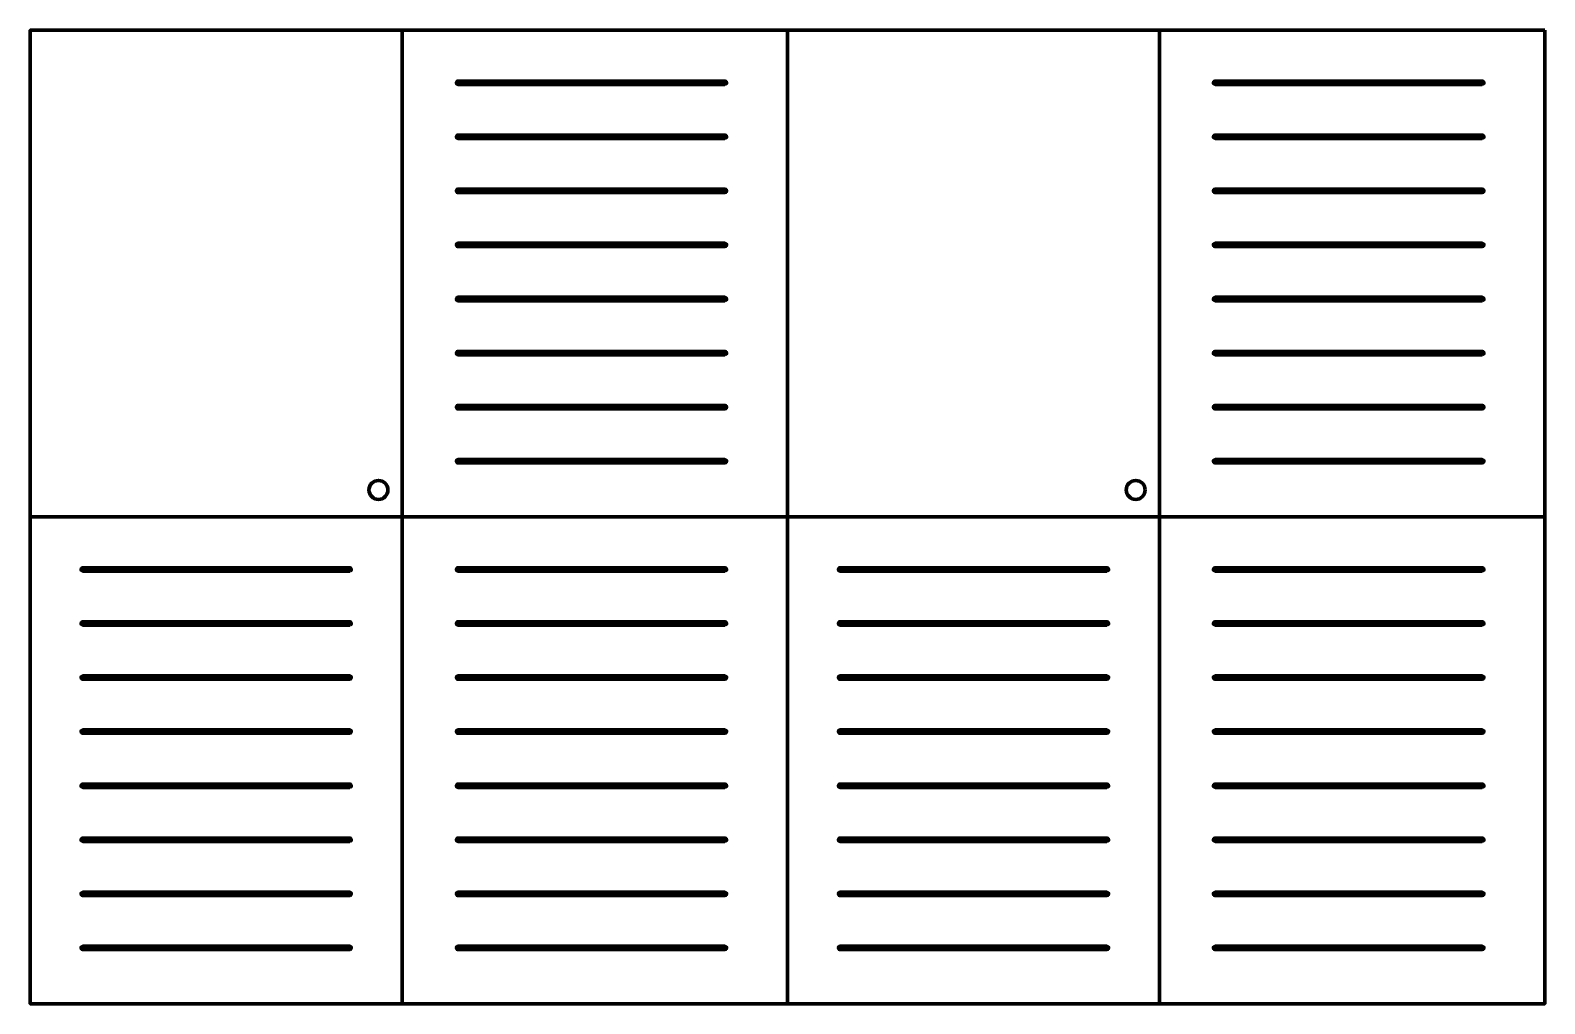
# Model space of a CAD drawing. Header units: inches. Extents: x -7 to 21, y -25 to -7.
import ezdxf

# ---------------------------------------------------------------- set-up
doc = ezdxf.new("R2010")
doc.units = ezdxf.units.IN
doc.header["$MEASUREMENT"] = 0
doc.layers.add('Layer 1', color=7, linetype='Continuous')

# ---------------------------------------------------------------- blocks, each defined once
blk = doc.blocks.new('block 2')
at = {"layer": 'Layer 1', "color": 42, "lineweight": 106, "true_color": 0xd39805}
for points in [[(5.844, -8), (5.844, -8), (0.906, -8), (0.906, -8), (0.889, -8), (0.875, -7.986), (0.875, -7.969), (0.875, -7.969), (0.875, -7.969), (0.875, -7.969), (0.875, -7.952), (0.889, -7.938), (0.906, -7.938), (0.906, -7.938), (5.844, -7.938), (5.844, -7.938), (5.861, -7.938), (5.875, -7.952), (5.875, -7.969), (5.875, -7.969), (5.875, -7.969), (5.875, -7.969), (5.875, -7.986), (5.861, -8), (5.844, -8)], [(5.844, -9), (5.844, -9), (0.906, -9), (0.906, -9), (0.889, -9), (0.875, -8.986), (0.875, -8.969), (0.875, -8.969), (0.875, -8.969), (0.875, -8.969), (0.875, -8.952), (0.889, -8.938), (0.906, -8.938), (0.906, -8.938), (5.844, -8.938), (5.844, -8.938), (5.861, -8.938), (5.875, -8.952), (5.875, -8.969), (5.875, -8.969), (5.875, -8.969), (5.875, -8.969), (5.875, -8.986), (5.861, -9), (5.844, -9)], [(5.844, -10), (5.844, -10), (0.906, -10), (0.906, -10), (0.889, -10), (0.875, -9.986), (0.875, -9.969), (0.875, -9.969), (0.875, -9.969), (0.875, -9.969), (0.875, -9.952), (0.889, -9.938), (0.906, -9.938), (0.906, -9.938), (5.844, -9.938), (5.844, -9.938), (5.861, -9.938), (5.875, -9.952), (5.875, -9.969), (5.875, -9.969), (5.875, -9.969), (5.875, -9.969), (5.875, -9.986), (5.861, -10), (5.844, -10)], [(5.844, -11), (5.844, -11), (0.906, -11), (0.906, -11), (0.889, -11), (0.875, -10.986), (0.875, -10.969), (0.875, -10.969), (0.875, -10.969), (0.875, -10.969), (0.875, -10.952), (0.889, -10.938), (0.906, -10.938), (0.906, -10.938), (5.844, -10.938), (5.844, -10.938), (5.861, -10.938), (5.875, -10.952), (5.875, -10.969), (5.875, -10.969), (5.875, -10.969), (5.875, -10.969), (5.875, -10.986), (5.861, -11), (5.844, -11)], [(5.844, -12), (5.844, -12), (0.906, -12), (0.906, -12), (0.889, -12), (0.875, -11.986), (0.875, -11.969), (0.875, -11.969), (0.875, -11.969), (0.875, -11.969), (0.875, -11.952), (0.889, -11.938), (0.906, -11.938), (0.906, -11.938), (5.844, -11.938), (5.844, -11.938), (5.861, -11.938), (5.875, -11.952), (5.875, -11.969), (5.875, -11.969), (5.875, -11.969), (5.875, -11.969), (5.875, -11.986), (5.861, -12), (5.844, -12)], [(5.844, -13), (5.844, -13), (0.906, -13), (0.906, -13), (0.889, -13), (0.875, -12.986), (0.875, -12.969), (0.875, -12.969), (0.875, -12.969), (0.875, -12.969), (0.875, -12.952), (0.889, -12.938), (0.906, -12.938), (0.906, -12.938), (5.844, -12.938), (5.844, -12.938), (5.861, -12.938), (5.875, -12.952), (5.875, -12.969), (5.875, -12.969), (5.875, -12.969), (5.875, -12.969), (5.875, -12.986), (5.861, -13), (5.844, -13)], [(5.844, -14), (5.844, -14), (0.906, -14), (0.906, -14), (0.889, -14), (0.875, -13.986), (0.875, -13.969), (0.875, -13.969), (0.875, -13.969), (0.875, -13.969), (0.875, -13.952), (0.889, -13.938), (0.906, -13.938), (0.906, -13.938), (5.844, -13.938), (5.844, -13.938), (5.861, -13.938), (5.875, -13.952), (5.875, -13.969), (5.875, -13.969), (5.875, -13.969), (5.875, -13.969), (5.875, -13.986), (5.861, -14), (5.844, -14)], [(5.844, -15), (5.844, -15), (0.906, -15), (0.906, -15), (0.889, -15), (0.875, -14.986), (0.875, -14.969), (0.875, -14.969), (0.875, -14.969), (0.875, -14.969), (0.875, -14.952), (0.889, -14.938), (0.906, -14.938), (0.906, -14.938), (5.844, -14.938), (5.844, -14.938), (5.861, -14.938), (5.875, -14.952), (5.875, -14.969), (5.875, -14.969), (5.875, -14.969), (5.875, -14.969), (5.875, -14.986), (5.861, -15), (5.844, -15)]]:
    blk.add_open_spline(points, degree=3, knots=[0, 0, 0, 0, 1, 1, 1, 2, 2, 2, 3, 3, 3, 4, 4, 4, 5, 5, 5, 6, 6, 6, 7, 7, 7, 8, 8, 8, 8], dxfattribs=at)
blk = doc.blocks.new('block 3')
at = {"layer": 'Layer 1', "color": 42, "lineweight": 106, "true_color": 0xd39805}
blk.add_open_spline([(-0.388, -15.5), (-0.388, -15.597), (-0.466, -15.675), (-0.563, -15.675), (-0.659, -15.675), (-0.738, -15.597), (-0.738, -15.5), (-0.738, -15.403), (-0.659, -15.325), (-0.563, -15.325), (-0.466, -15.325), (-0.388, -15.403), (-0.388, -15.5)], degree=3, knots=[0, 0, 0, 0, 1, 1, 1, 2, 2, 2, 3, 3, 3, 4, 4, 4, 4], dxfattribs=at)
blk = doc.blocks.new('block 4')
at = {"layer": 'Layer 1', "color": 42, "lineweight": 106, "true_color": 0xd39805}
for points in [[(5.844, -17), (5.844, -17), (0.906, -17), (0.906, -17), (0.889, -17), (0.875, -16.986), (0.875, -16.969), (0.875, -16.969), (0.875, -16.969), (0.875, -16.969), (0.875, -16.952), (0.889, -16.938), (0.906, -16.938), (0.906, -16.938), (5.844, -16.938), (5.844, -16.938), (5.861, -16.938), (5.875, -16.952), (5.875, -16.969), (5.875, -16.969), (5.875, -16.969), (5.875, -16.969), (5.875, -16.986), (5.861, -17), (5.844, -17)], [(5.844, -18), (5.844, -18), (0.906, -18), (0.906, -18), (0.889, -18), (0.875, -17.986), (0.875, -17.969), (0.875, -17.969), (0.875, -17.969), (0.875, -17.969), (0.875, -17.952), (0.889, -17.938), (0.906, -17.938), (0.906, -17.938), (5.844, -17.938), (5.844, -17.938), (5.861, -17.938), (5.875, -17.952), (5.875, -17.969), (5.875, -17.969), (5.875, -17.969), (5.875, -17.969), (5.875, -17.986), (5.861, -18), (5.844, -18)], [(5.844, -19), (5.844, -19), (0.906, -19), (0.906, -19), (0.889, -19), (0.875, -18.986), (0.875, -18.969), (0.875, -18.969), (0.875, -18.969), (0.875, -18.969), (0.875, -18.952), (0.889, -18.938), (0.906, -18.938), (0.906, -18.938), (5.844, -18.938), (5.844, -18.938), (5.861, -18.938), (5.875, -18.952), (5.875, -18.969), (5.875, -18.969), (5.875, -18.969), (5.875, -18.969), (5.875, -18.986), (5.861, -19), (5.844, -19)], [(5.844, -20), (5.844, -20), (0.906, -20), (0.906, -20), (0.889, -20), (0.875, -19.986), (0.875, -19.969), (0.875, -19.969), (0.875, -19.969), (0.875, -19.969), (0.875, -19.952), (0.889, -19.938), (0.906, -19.938), (0.906, -19.938), (5.844, -19.938), (5.844, -19.938), (5.861, -19.938), (5.875, -19.952), (5.875, -19.969), (5.875, -19.969), (5.875, -19.969), (5.875, -19.969), (5.875, -19.986), (5.861, -20), (5.844, -20)], [(5.844, -21), (5.844, -21), (0.906, -21), (0.906, -21), (0.889, -21), (0.875, -20.986), (0.875, -20.969), (0.875, -20.969), (0.875, -20.969), (0.875, -20.969), (0.875, -20.952), (0.889, -20.938), (0.906, -20.938), (0.906, -20.938), (5.844, -20.938), (5.844, -20.938), (5.861, -20.938), (5.875, -20.952), (5.875, -20.969), (5.875, -20.969), (5.875, -20.969), (5.875, -20.969), (5.875, -20.986), (5.861, -21), (5.844, -21)], [(5.844, -22), (5.844, -22), (0.906, -22), (0.906, -22), (0.889, -22), (0.875, -21.986), (0.875, -21.969), (0.875, -21.969), (0.875, -21.969), (0.875, -21.969), (0.875, -21.952), (0.889, -21.938), (0.906, -21.938), (0.906, -21.938), (5.844, -21.938), (5.844, -21.938), (5.861, -21.938), (5.875, -21.952), (5.875, -21.969), (5.875, -21.969), (5.875, -21.969), (5.875, -21.969), (5.875, -21.986), (5.861, -22), (5.844, -22)], [(5.844, -23), (5.844, -23), (0.906, -23), (0.906, -23), (0.889, -23), (0.875, -22.986), (0.875, -22.969), (0.875, -22.969), (0.875, -22.969), (0.875, -22.969), (0.875, -22.952), (0.889, -22.938), (0.906, -22.938), (0.906, -22.938), (5.844, -22.938), (5.844, -22.938), (5.861, -22.938), (5.875, -22.952), (5.875, -22.969), (5.875, -22.969), (5.875, -22.969), (5.875, -22.969), (5.875, -22.986), (5.861, -23), (5.844, -23)], [(5.844, -24), (5.844, -24), (0.906, -24), (0.906, -24), (0.889, -24), (0.875, -23.986), (0.875, -23.969), (0.875, -23.969), (0.875, -23.969), (0.875, -23.969), (0.875, -23.952), (0.889, -23.938), (0.906, -23.938), (0.906, -23.938), (5.844, -23.938), (5.844, -23.938), (5.861, -23.938), (5.875, -23.952), (5.875, -23.969), (5.875, -23.969), (5.875, -23.969), (5.875, -23.969), (5.875, -23.986), (5.861, -24), (5.844, -24)]]:
    blk.add_open_spline(points, degree=3, knots=[0, 0, 0, 0, 1, 1, 1, 2, 2, 2, 3, 3, 3, 4, 4, 4, 5, 5, 5, 6, 6, 6, 7, 7, 7, 8, 8, 8, 8], dxfattribs=at)
blk = doc.blocks.new('block 5')
at = {"layer": 'Layer 1', "color": 42, "lineweight": 106, "true_color": 0xd39805}
for points in [[(-1.094, -17), (-1.094, -17), (-6.031, -17), (-6.031, -17), (-6.048, -17), (-6.062, -16.986), (-6.062, -16.969), (-6.062, -16.969), (-6.062, -16.969), (-6.062, -16.969), (-6.062, -16.952), (-6.048, -16.938), (-6.031, -16.938), (-6.031, -16.938), (-1.094, -16.938), (-1.094, -16.938), (-1.077, -16.938), (-1.062, -16.952), (-1.062, -16.969), (-1.062, -16.969), (-1.062, -16.969), (-1.062, -16.969), (-1.062, -16.986), (-1.077, -17), (-1.094, -17)], [(-1.094, -18), (-1.094, -18), (-6.031, -18), (-6.031, -18), (-6.048, -18), (-6.062, -17.986), (-6.062, -17.969), (-6.062, -17.969), (-6.062, -17.969), (-6.062, -17.969), (-6.062, -17.952), (-6.048, -17.938), (-6.031, -17.938), (-6.031, -17.938), (-1.094, -17.938), (-1.094, -17.938), (-1.077, -17.938), (-1.062, -17.952), (-1.062, -17.969), (-1.062, -17.969), (-1.062, -17.969), (-1.062, -17.969), (-1.062, -17.986), (-1.077, -18), (-1.094, -18)], [(-1.094, -19), (-1.094, -19), (-6.031, -19), (-6.031, -19), (-6.048, -19), (-6.062, -18.986), (-6.062, -18.969), (-6.062, -18.969), (-6.062, -18.969), (-6.062, -18.969), (-6.062, -18.952), (-6.048, -18.938), (-6.031, -18.938), (-6.031, -18.938), (-1.094, -18.938), (-1.094, -18.938), (-1.077, -18.938), (-1.062, -18.952), (-1.062, -18.969), (-1.062, -18.969), (-1.062, -18.969), (-1.062, -18.969), (-1.062, -18.986), (-1.077, -19), (-1.094, -19)], [(-1.094, -20), (-1.094, -20), (-6.031, -20), (-6.031, -20), (-6.048, -20), (-6.062, -19.986), (-6.062, -19.969), (-6.062, -19.969), (-6.062, -19.969), (-6.062, -19.969), (-6.062, -19.952), (-6.048, -19.938), (-6.031, -19.938), (-6.031, -19.938), (-1.094, -19.938), (-1.094, -19.938), (-1.077, -19.938), (-1.062, -19.952), (-1.062, -19.969), (-1.062, -19.969), (-1.062, -19.969), (-1.062, -19.969), (-1.062, -19.986), (-1.077, -20), (-1.094, -20)], [(-1.094, -21), (-1.094, -21), (-6.031, -21), (-6.031, -21), (-6.048, -21), (-6.062, -20.986), (-6.062, -20.969), (-6.062, -20.969), (-6.062, -20.969), (-6.062, -20.969), (-6.062, -20.952), (-6.048, -20.938), (-6.031, -20.938), (-6.031, -20.938), (-1.094, -20.938), (-1.094, -20.938), (-1.077, -20.938), (-1.062, -20.952), (-1.062, -20.969), (-1.062, -20.969), (-1.062, -20.969), (-1.062, -20.969), (-1.062, -20.986), (-1.077, -21), (-1.094, -21)], [(-1.094, -22), (-1.094, -22), (-6.031, -22), (-6.031, -22), (-6.048, -22), (-6.062, -21.986), (-6.062, -21.969), (-6.062, -21.969), (-6.062, -21.969), (-6.062, -21.969), (-6.062, -21.952), (-6.048, -21.938), (-6.031, -21.938), (-6.031, -21.938), (-1.094, -21.938), (-1.094, -21.938), (-1.077, -21.938), (-1.062, -21.952), (-1.062, -21.969), (-1.062, -21.969), (-1.062, -21.969), (-1.062, -21.969), (-1.062, -21.986), (-1.077, -22), (-1.094, -22)], [(-1.094, -23), (-1.094, -23), (-6.031, -23), (-6.031, -23), (-6.048, -23), (-6.062, -22.986), (-6.062, -22.969), (-6.062, -22.969), (-6.062, -22.969), (-6.062, -22.969), (-6.062, -22.952), (-6.048, -22.938), (-6.031, -22.938), (-6.031, -22.938), (-1.094, -22.938), (-1.094, -22.938), (-1.077, -22.938), (-1.062, -22.952), (-1.062, -22.969), (-1.062, -22.969), (-1.062, -22.969), (-1.062, -22.969), (-1.062, -22.986), (-1.077, -23), (-1.094, -23)], [(-1.094, -24), (-1.094, -24), (-6.031, -24), (-6.031, -24), (-6.048, -24), (-6.062, -23.986), (-6.062, -23.969), (-6.062, -23.969), (-6.062, -23.969), (-6.062, -23.969), (-6.062, -23.952), (-6.048, -23.938), (-6.031, -23.938), (-6.031, -23.938), (-1.094, -23.938), (-1.094, -23.938), (-1.077, -23.938), (-1.062, -23.952), (-1.062, -23.969), (-1.062, -23.969), (-1.062, -23.969), (-1.062, -23.969), (-1.062, -23.986), (-1.077, -24), (-1.094, -24)]]:
    blk.add_open_spline(points, degree=3, knots=[0, 0, 0, 0, 1, 1, 1, 2, 2, 2, 3, 3, 3, 4, 4, 4, 5, 5, 5, 6, 6, 6, 7, 7, 7, 8, 8, 8, 8], dxfattribs=at)
blk = doc.blocks.new('block 6')
at = {"layer": 'Layer 1', "color": 42, "lineweight": 106, "true_color": 0xd39805}
for points in [[(19.844, -8), (19.844, -8), (14.906, -8), (14.906, -8), (14.889, -8), (14.875, -7.986), (14.875, -7.969), (14.875, -7.969), (14.875, -7.969), (14.875, -7.969), (14.875, -7.952), (14.889, -7.938), (14.906, -7.938), (14.906, -7.938), (19.844, -7.938), (19.844, -7.938), (19.861, -7.938), (19.875, -7.952), (19.875, -7.969), (19.875, -7.969), (19.875, -7.969), (19.875, -7.969), (19.875, -7.986), (19.861, -8), (19.844, -8)], [(19.844, -9), (19.844, -9), (14.906, -9), (14.906, -9), (14.889, -9), (14.875, -8.986), (14.875, -8.969), (14.875, -8.969), (14.875, -8.969), (14.875, -8.969), (14.875, -8.952), (14.889, -8.938), (14.906, -8.938), (14.906, -8.938), (19.844, -8.938), (19.844, -8.938), (19.861, -8.938), (19.875, -8.952), (19.875, -8.969), (19.875, -8.969), (19.875, -8.969), (19.875, -8.969), (19.875, -8.986), (19.861, -9), (19.844, -9)], [(19.844, -10), (19.844, -10), (14.906, -10), (14.906, -10), (14.889, -10), (14.875, -9.986), (14.875, -9.969), (14.875, -9.969), (14.875, -9.969), (14.875, -9.969), (14.875, -9.952), (14.889, -9.938), (14.906, -9.938), (14.906, -9.938), (19.844, -9.938), (19.844, -9.938), (19.861, -9.938), (19.875, -9.952), (19.875, -9.969), (19.875, -9.969), (19.875, -9.969), (19.875, -9.969), (19.875, -9.986), (19.861, -10), (19.844, -10)], [(19.844, -11), (19.844, -11), (14.906, -11), (14.906, -11), (14.889, -11), (14.875, -10.986), (14.875, -10.969), (14.875, -10.969), (14.875, -10.969), (14.875, -10.969), (14.875, -10.952), (14.889, -10.938), (14.906, -10.938), (14.906, -10.938), (19.844, -10.938), (19.844, -10.938), (19.861, -10.938), (19.875, -10.952), (19.875, -10.969), (19.875, -10.969), (19.875, -10.969), (19.875, -10.969), (19.875, -10.986), (19.861, -11), (19.844, -11)], [(19.844, -12), (19.844, -12), (14.906, -12), (14.906, -12), (14.889, -12), (14.875, -11.986), (14.875, -11.969), (14.875, -11.969), (14.875, -11.969), (14.875, -11.969), (14.875, -11.952), (14.889, -11.938), (14.906, -11.938), (14.906, -11.938), (19.844, -11.938), (19.844, -11.938), (19.861, -11.938), (19.875, -11.952), (19.875, -11.969), (19.875, -11.969), (19.875, -11.969), (19.875, -11.969), (19.875, -11.986), (19.861, -12), (19.844, -12)], [(19.844, -13), (19.844, -13), (14.906, -13), (14.906, -13), (14.889, -13), (14.875, -12.986), (14.875, -12.969), (14.875, -12.969), (14.875, -12.969), (14.875, -12.969), (14.875, -12.952), (14.889, -12.938), (14.906, -12.938), (14.906, -12.938), (19.844, -12.938), (19.844, -12.938), (19.861, -12.938), (19.875, -12.952), (19.875, -12.969), (19.875, -12.969), (19.875, -12.969), (19.875, -12.969), (19.875, -12.986), (19.861, -13), (19.844, -13)], [(19.844, -14), (19.844, -14), (14.906, -14), (14.906, -14), (14.889, -14), (14.875, -13.986), (14.875, -13.969), (14.875, -13.969), (14.875, -13.969), (14.875, -13.969), (14.875, -13.952), (14.889, -13.938), (14.906, -13.938), (14.906, -13.938), (19.844, -13.938), (19.844, -13.938), (19.861, -13.938), (19.875, -13.952), (19.875, -13.969), (19.875, -13.969), (19.875, -13.969), (19.875, -13.969), (19.875, -13.986), (19.861, -14), (19.844, -14)], [(19.844, -15), (19.844, -15), (14.906, -15), (14.906, -15), (14.889, -15), (14.875, -14.986), (14.875, -14.969), (14.875, -14.969), (14.875, -14.969), (14.875, -14.969), (14.875, -14.952), (14.889, -14.938), (14.906, -14.938), (14.906, -14.938), (19.844, -14.938), (19.844, -14.938), (19.861, -14.938), (19.875, -14.952), (19.875, -14.969), (19.875, -14.969), (19.875, -14.969), (19.875, -14.969), (19.875, -14.986), (19.861, -15), (19.844, -15)]]:
    blk.add_open_spline(points, degree=3, knots=[0, 0, 0, 0, 1, 1, 1, 2, 2, 2, 3, 3, 3, 4, 4, 4, 5, 5, 5, 6, 6, 6, 7, 7, 7, 8, 8, 8, 8], dxfattribs=at)
blk = doc.blocks.new('block 7')
at = {"layer": 'Layer 1', "color": 42, "lineweight": 106, "true_color": 0xd39805}
blk.add_open_spline([(13.613, -15.5), (13.613, -15.597), (13.534, -15.675), (13.438, -15.675), (13.341, -15.675), (13.263, -15.597), (13.263, -15.5), (13.263, -15.403), (13.341, -15.325), (13.438, -15.325), (13.534, -15.325), (13.613, -15.403), (13.613, -15.5)], degree=3, knots=[0, 0, 0, 0, 1, 1, 1, 2, 2, 2, 3, 3, 3, 4, 4, 4, 4], dxfattribs=at)
blk = doc.blocks.new('block 8')
at = {"layer": 'Layer 1', "color": 42, "lineweight": 106, "true_color": 0xd39805}
for points in [[(19.844, -17), (19.844, -17), (14.906, -17), (14.906, -17), (14.889, -17), (14.875, -16.986), (14.875, -16.969), (14.875, -16.969), (14.875, -16.969), (14.875, -16.969), (14.875, -16.952), (14.889, -16.938), (14.906, -16.938), (14.906, -16.938), (19.844, -16.938), (19.844, -16.938), (19.861, -16.938), (19.875, -16.952), (19.875, -16.969), (19.875, -16.969), (19.875, -16.969), (19.875, -16.969), (19.875, -16.986), (19.861, -17), (19.844, -17)], [(19.844, -18), (19.844, -18), (14.906, -18), (14.906, -18), (14.889, -18), (14.875, -17.986), (14.875, -17.969), (14.875, -17.969), (14.875, -17.969), (14.875, -17.969), (14.875, -17.952), (14.889, -17.938), (14.906, -17.938), (14.906, -17.938), (19.844, -17.938), (19.844, -17.938), (19.861, -17.938), (19.875, -17.952), (19.875, -17.969), (19.875, -17.969), (19.875, -17.969), (19.875, -17.969), (19.875, -17.986), (19.861, -18), (19.844, -18)], [(19.844, -19), (19.844, -19), (14.906, -19), (14.906, -19), (14.889, -19), (14.875, -18.986), (14.875, -18.969), (14.875, -18.969), (14.875, -18.969), (14.875, -18.969), (14.875, -18.952), (14.889, -18.938), (14.906, -18.938), (14.906, -18.938), (19.844, -18.938), (19.844, -18.938), (19.861, -18.938), (19.875, -18.952), (19.875, -18.969), (19.875, -18.969), (19.875, -18.969), (19.875, -18.969), (19.875, -18.986), (19.861, -19), (19.844, -19)], [(19.844, -20), (19.844, -20), (14.906, -20), (14.906, -20), (14.889, -20), (14.875, -19.986), (14.875, -19.969), (14.875, -19.969), (14.875, -19.969), (14.875, -19.969), (14.875, -19.952), (14.889, -19.938), (14.906, -19.938), (14.906, -19.938), (19.844, -19.938), (19.844, -19.938), (19.861, -19.938), (19.875, -19.952), (19.875, -19.969), (19.875, -19.969), (19.875, -19.969), (19.875, -19.969), (19.875, -19.986), (19.861, -20), (19.844, -20)], [(19.844, -21), (19.844, -21), (14.906, -21), (14.906, -21), (14.889, -21), (14.875, -20.986), (14.875, -20.969), (14.875, -20.969), (14.875, -20.969), (14.875, -20.969), (14.875, -20.952), (14.889, -20.938), (14.906, -20.938), (14.906, -20.938), (19.844, -20.938), (19.844, -20.938), (19.861, -20.938), (19.875, -20.952), (19.875, -20.969), (19.875, -20.969), (19.875, -20.969), (19.875, -20.969), (19.875, -20.986), (19.861, -21), (19.844, -21)], [(19.844, -22), (19.844, -22), (14.906, -22), (14.906, -22), (14.889, -22), (14.875, -21.986), (14.875, -21.969), (14.875, -21.969), (14.875, -21.969), (14.875, -21.969), (14.875, -21.952), (14.889, -21.938), (14.906, -21.938), (14.906, -21.938), (19.844, -21.938), (19.844, -21.938), (19.861, -21.938), (19.875, -21.952), (19.875, -21.969), (19.875, -21.969), (19.875, -21.969), (19.875, -21.969), (19.875, -21.986), (19.861, -22), (19.844, -22)], [(19.844, -23), (19.844, -23), (14.906, -23), (14.906, -23), (14.889, -23), (14.875, -22.986), (14.875, -22.969), (14.875, -22.969), (14.875, -22.969), (14.875, -22.969), (14.875, -22.952), (14.889, -22.938), (14.906, -22.938), (14.906, -22.938), (19.844, -22.938), (19.844, -22.938), (19.861, -22.938), (19.875, -22.952), (19.875, -22.969), (19.875, -22.969), (19.875, -22.969), (19.875, -22.969), (19.875, -22.986), (19.861, -23), (19.844, -23)], [(19.844, -24), (19.844, -24), (14.906, -24), (14.906, -24), (14.889, -24), (14.875, -23.986), (14.875, -23.969), (14.875, -23.969), (14.875, -23.969), (14.875, -23.969), (14.875, -23.952), (14.889, -23.938), (14.906, -23.938), (14.906, -23.938), (19.844, -23.938), (19.844, -23.938), (19.861, -23.938), (19.875, -23.952), (19.875, -23.969), (19.875, -23.969), (19.875, -23.969), (19.875, -23.969), (19.875, -23.986), (19.861, -24), (19.844, -24)]]:
    blk.add_open_spline(points, degree=3, knots=[0, 0, 0, 0, 1, 1, 1, 2, 2, 2, 3, 3, 3, 4, 4, 4, 5, 5, 5, 6, 6, 6, 7, 7, 7, 8, 8, 8, 8], dxfattribs=at)
blk = doc.blocks.new('block 9')
at = {"layer": 'Layer 1', "color": 42, "lineweight": 106, "true_color": 0xd39805}
for points in [[(12.906, -17), (12.906, -17), (7.969, -17), (7.969, -17), (7.952, -17), (7.938, -16.986), (7.938, -16.969), (7.938, -16.969), (7.938, -16.969), (7.938, -16.969), (7.938, -16.952), (7.952, -16.938), (7.969, -16.938), (7.969, -16.938), (12.906, -16.938), (12.906, -16.938), (12.923, -16.938), (12.938, -16.952), (12.938, -16.969), (12.938, -16.969), (12.938, -16.969), (12.938, -16.969), (12.938, -16.986), (12.923, -17), (12.906, -17)], [(12.906, -18), (12.906, -18), (7.969, -18), (7.969, -18), (7.952, -18), (7.938, -17.986), (7.938, -17.969), (7.938, -17.969), (7.938, -17.969), (7.938, -17.969), (7.938, -17.952), (7.952, -17.938), (7.969, -17.938), (7.969, -17.938), (12.906, -17.938), (12.906, -17.938), (12.923, -17.938), (12.938, -17.952), (12.938, -17.969), (12.938, -17.969), (12.938, -17.969), (12.938, -17.969), (12.938, -17.986), (12.923, -18), (12.906, -18)], [(12.906, -19), (12.906, -19), (7.969, -19), (7.969, -19), (7.952, -19), (7.938, -18.986), (7.938, -18.969), (7.938, -18.969), (7.938, -18.969), (7.938, -18.969), (7.938, -18.952), (7.952, -18.938), (7.969, -18.938), (7.969, -18.938), (12.906, -18.938), (12.906, -18.938), (12.923, -18.938), (12.938, -18.952), (12.938, -18.969), (12.938, -18.969), (12.938, -18.969), (12.938, -18.969), (12.938, -18.986), (12.923, -19), (12.906, -19)], [(12.906, -20), (12.906, -20), (7.969, -20), (7.969, -20), (7.952, -20), (7.938, -19.986), (7.938, -19.969), (7.938, -19.969), (7.938, -19.969), (7.938, -19.969), (7.938, -19.952), (7.952, -19.938), (7.969, -19.938), (7.969, -19.938), (12.906, -19.938), (12.906, -19.938), (12.923, -19.938), (12.938, -19.952), (12.938, -19.969), (12.938, -19.969), (12.938, -19.969), (12.938, -19.969), (12.938, -19.986), (12.923, -20), (12.906, -20)], [(12.906, -21), (12.906, -21), (7.969, -21), (7.969, -21), (7.952, -21), (7.938, -20.986), (7.938, -20.969), (7.938, -20.969), (7.938, -20.969), (7.938, -20.969), (7.938, -20.952), (7.952, -20.938), (7.969, -20.938), (7.969, -20.938), (12.906, -20.938), (12.906, -20.938), (12.923, -20.938), (12.938, -20.952), (12.938, -20.969), (12.938, -20.969), (12.938, -20.969), (12.938, -20.969), (12.938, -20.986), (12.923, -21), (12.906, -21)], [(12.906, -22), (12.906, -22), (7.969, -22), (7.969, -22), (7.952, -22), (7.938, -21.986), (7.938, -21.969), (7.938, -21.969), (7.938, -21.969), (7.938, -21.969), (7.938, -21.952), (7.952, -21.938), (7.969, -21.938), (7.969, -21.938), (12.906, -21.938), (12.906, -21.938), (12.923, -21.938), (12.938, -21.952), (12.938, -21.969), (12.938, -21.969), (12.938, -21.969), (12.938, -21.969), (12.938, -21.986), (12.923, -22), (12.906, -22)], [(12.906, -23), (12.906, -23), (7.969, -23), (7.969, -23), (7.952, -23), (7.938, -22.986), (7.938, -22.969), (7.938, -22.969), (7.938, -22.969), (7.938, -22.969), (7.938, -22.952), (7.952, -22.938), (7.969, -22.938), (7.969, -22.938), (12.906, -22.938), (12.906, -22.938), (12.923, -22.938), (12.938, -22.952), (12.938, -22.969), (12.938, -22.969), (12.938, -22.969), (12.938, -22.969), (12.938, -22.986), (12.923, -23), (12.906, -23)], [(12.906, -24), (12.906, -24), (7.969, -24), (7.969, -24), (7.952, -24), (7.938, -23.986), (7.938, -23.969), (7.938, -23.969), (7.938, -23.969), (7.938, -23.969), (7.938, -23.952), (7.952, -23.938), (7.969, -23.938), (7.969, -23.938), (12.906, -23.938), (12.906, -23.938), (12.923, -23.938), (12.938, -23.952), (12.938, -23.969), (12.938, -23.969), (12.938, -23.969), (12.938, -23.969), (12.938, -23.986), (12.923, -24), (12.906, -24)]]:
    blk.add_open_spline(points, degree=3, knots=[0, 0, 0, 0, 1, 1, 1, 2, 2, 2, 3, 3, 3, 4, 4, 4, 5, 5, 5, 6, 6, 6, 7, 7, 7, 8, 8, 8, 8], dxfattribs=at)

msp = doc.modelspace()

# ---------------------------------------------------------------- linework, layer by layer
at = {"layer": 'Layer 1', "color": 7, "lineweight": 106, "true_color": 0xffffff}
for points in [[(-7, -16), (21, -16), (21, -25), (-7, -25), (-7, -7), (21, -7)], [(-0.125, -7), (-0.125, -25)], [(7, -7), (7, -25)], [(13.875, -7), (13.875, -25)], [(21, -7), (21, -16)]]:
    msp.add_lwpolyline(points, dxfattribs=at)

# ---------------------------------------------------------------- block references
at = {"layer": 'Layer 1'}
for name in ['block 2', 'block 6', 'block 3', 'block 7', 'block 5', 'block 4', 'block 9', 'block 8']:
    msp.add_blockref(name, (0, 0), dxfattribs=at)

doc.saveas('drawing.dxf')
